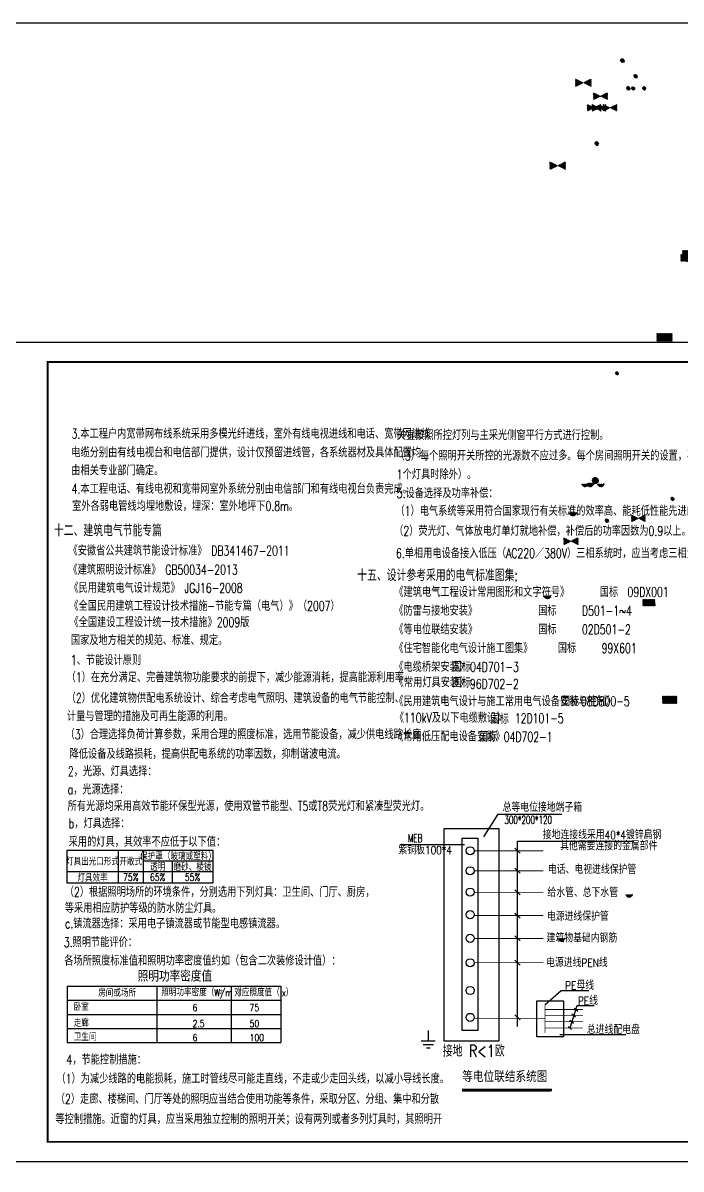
# Model space of a CAD drawing. Extents: x -137808 to 103746506, y -332957 to -111547.
# Drawn here: x -65421 to -31645, y -192263 to -133477 of the extents above; entities that cross this region are included whole.
import ezdxf
from ezdxf.enums import TextEntityAlignment as Align

# ---------------------------------------------------------------- set-up
doc = ezdxf.new("R2010")
doc.units = 0
doc.header["$LTSCALE"] = 25
doc.header["$MEASUREMENT"] = 0
doc.linetypes.add('CONTINOUS', pattern=[0])
doc.linetypes.add('DOTE', pattern=[2.42, 2, -0.2, 0.02, -0.2])
doc.layers.get('0').update_dxf_attribs({"linetype": 'CONTINUOUS'})
for name, color, linetype in [('E-CAPL-MK', 3, 'CONTINUOUS'), ('ELEMENT', 3, 'CONTINUOUS'), ('PUB_TEXT', 3, 'CONTINUOUS'), ('PUB_TITLE', 4, 'CONTINUOUS'), ('TEL_DIM', 3, 'CONTINUOUS'), ('TEL_TEXT', 7, 'CONTINUOUS'), ('TS', 4, 'CONTINUOUS'), ('WIRE', 1, 'CONTINUOUS'), ('WIRE-照明', 1, 'CONTINUOUS'), ('电-弱电平面-设备', 3, 'CONTINUOUS'), ('设备-照明', 3, 'CONTINUOUS'), ('设备-箱柜', 3, 'CONTINUOUS')]:
    doc.layers.add(name, color=color, linetype=linetype)
doc.styles.add('-宋体', font='', dxfattribs={"width": 0.8})
doc.styles.add('-黑体', font='', dxfattribs={"width": 0.8})
doc.styles.add('_TEL_DIM', font='SIMPLEX', dxfattribs={"width": 0.8, "height": 3.5, "bigfont": 'HZTXT'})
doc.styles.add('BZHZ', font='bzxw.shx', dxfattribs={"width": 0.8, "bigfont": 'bzhz.shx'})
doc.styles.add('C3', font='romans.shx', dxfattribs={"width": 0.7, "bigfont": 'hztxt.shx'})
doc.styles.add('HQP', font='SIMPLEX', dxfattribs={"width": 0.8, "bigfont": 'BZHZ'})
doc.styles.add('IDQSTYLE', font='txt.shx', dxfattribs={"width": 0.7, "bigfont": 'hztxt.shx'})
doc.styles.get("Standard").update_dxf_attribs({"font": 'GBENOR', "bigfont": 'GBCBIG'})
doc.styles.add('电气', font='TXT', dxfattribs={"width": 0.8, "bigfont": 'HZTXT'})
doc.styles.get('-宋体').set_extended_font_data('SimSun')
doc.styles.get('-黑体').set_extended_font_data('SimHei')

# ---------------------------------------------------------------- blocks, each defined once
blk = doc.blocks.new('M_U44UVE')
for p, q in [((-0.25, -0.375), (0.25, -0.375)), ((-0.1875, -0.5), (0.1875, -0.5)), ((-0.0625, -0.625), (0.0625, -0.625))]:
    blk.add_line(p, q)
blk.add_lwpolyline([(0, 0), (0, -0.375)])
at = {"width": 0.8, "flags": 9}
blk.add_attdef('S', (0.25, -0.5), '', height=0.2, dxfattribs=at)
blk = doc.blocks.new('bgthtrhret')
at = {"color": 3}
for p, q in [((4289727, -332598), (4288992, -333762)), ((4289727, -332598), (4293011, -332598)), ((4284708, -334168), (4288017, -334168)), ((4290592, -334355), (4290876, -334607)), ((4290737, -343492), (4290737, -333982)), ((4290737, -333982), (4296711, -333982)), ((4290592, -335376), (4290876, -335628)), ((4290592, -336484), (4290876, -336736)), ((4290592, -337675), (4290876, -337927)), ((4290592, -338849), (4290876, -339101)), ((4290592, -340091), (4290876, -340343)), ((4290592, -342896), (4290876, -343148))]:
    blk.add_line(p, q, dxfattribs=at)
at = {"color": 6}
blk.add_lwpolyline([(4287892, -333842), (4288696, -333842), (4288696, -343700), (4287892, -343700)], close=True, dxfattribs=at)
for centre in [(4288309, -334482, 0), (4288309, -335509), (4288309, -336603), (4288309, -337761), (4288309, -338972), (4288309, -340226), (4288309, -341648), (4288309, -343028)]:
    blk.add_circle(centre, 208, dxfattribs=at)
at = {"layer": 'E-CAPL-MK', "color": 3, "linetype": 'Continuous', "const_width": 144}
blk.add_lwpolyline([(4287880, -346759), (4292514, -346757)], dxfattribs=at)
at = {"layer": 'TEL_TEXT', "color": 3}
for p, q in [((4292969, -341662), (4292151, -342392)), ((4294391, -341662), (4292969, -341662)), ((4293781, -342442), (4293422, -343582)), ((4293652, -342559), (4293834, -342711)), ((4294668, -342442), (4293781, -342442)), ((4293430, -343169), (4293612, -343321)), ((4293524, -342846), (4293706, -342999)), ((4293332, -343490), (4293514, -343643)), ((4292917, -343913), (4296289, -343913))]:
    blk.add_line(p, q, dxfattribs=at)
at = {"layer": 'WIRE', "color": 3, "linetype": 'DOTE'}
for points in [[(4286965, -333344), (4289782, -333344), (4289782, -344242), (4286965, -344242)], [(4291736, -342178), (4293102, -342178), (4293102, -344020), (4291736, -344020)]]:
    blk.add_lwpolyline(points, close=True, dxfattribs=at)
at = {"layer": 'WIRE-照明', "const_width": 42}
for points in [[(4288517, -334487), (4292069, -334487)], [(4288517, -335508), (4292069, -335508)], [(4288517, -336616), (4292069, -336616)], [(4288517, -337802), (4292069, -337802)], [(4288516, -338982), (4292069, -338982)], [(4288516, -340223), (4292069, -340223)], [(4292152, -342374), (4292152, -343827)], [(4292152, -342623), (4294095, -342623)], [(4288505, -343097), (4292152, -343097)], [(4292152, -342922), (4294095, -342922)], [(4292152, -343243), (4294095, -343243)], [(4292152, -343568), (4294095, -343568)]]:
    blk.add_lwpolyline(points, dxfattribs=at)
at = {"layer": 'ELEMENT', "color": 5, "linetype": 'ByBlock', "xscale": 1440, "yscale": 1440, "zscale": 1440}
blk.add_blockref('M_U44UVE', (4286159, -343692), dxfattribs=at)
at = {"layer": 'TEL_DIM', "color": 7, "style": '-宋体', "width": 0.8}
blk.add_text('等电位联结系统图', height=500, dxfattribs=at).set_placement((4287904, -346292))
at = {"layer": 'TEL_TEXT', "color": 3}
for s, height, style, width, p in [('总等电位接地端子箱', 420, '_TEL_DIM', 0.8, (4289972, -332475)), ('300*200*120', 420, '_TEL_DIM', 0.64, (4290065, -333105)), ('MEB', 420, '_TEL_DIM', 0.64, (4285117, -334045)), ('接地连接线采用40*4镀锌扁钢', 420, '_TEL_DIM', 0.8, (4292032, -333882)), ('紫铜板100*4', 420, '_TEL_DIM', 0.8, (4284628, -334659)), ('其他需要连接的金属部件', 420, '_TEL_DIM', 0.8, (4292924, -334452)), ('电话、电视进线保护管', 420, '_TEL_DIM', 0.8, (4292298, -335661)), ('给水管、总下水管', 420, '_TEL_DIM', 0.8, (4292271, -336845)), ('电源进线保护管', 420, '_TEL_DIM', 0.8, (4292244, -338069)), ('建筑物基础内钢筋', 420, '_TEL_DIM', 0.8, (4292229, -339177)), ('电源进线PEN线', 420, '_TEL_DIM', 0.8, (4292205, -340441)), ('PE母线', 420, '_TEL_DIM', 0.8, (4293185, -341603)), ('PE线', 420, '_TEL_DIM', 0.8, (4293837, -342391)), ('总进线配电盘', 420, '_TEL_DIM', 0.8, (4294296, -343879)), ('接地 R<1欧 ', 600, 'HQP', 0.8, (4286903, -345044))]:
    blk.add_text(s, height=height, dxfattribs=dict(at, style=style, width=width)).set_placement(p)
blk = doc.blocks.new('*X')
at = {"color": 0, "linetype": 'Continuous'}
for p, q in [((192.59, 446.72), (193.93, 448.06)), ((192.59, 446.72), (193.87, 448.01)), ((192.65, 447.21), (193.44, 448)), ((192.65, 446.36), (194.23, 447.94)), ((192.67, 446.38), (194.27, 447.98)), ((192.69, 447.24), (193.35, 447.91)), ((192.79, 446.07), (194.52, 447.8)), ((192.81, 446.1), (194.55, 447.84)), ((192.98, 445.84), (194.75, 447.61)), ((193.01, 445.87), (194.78, 447.64)), ((193.23, 445.66), (194.93, 447.37)), ((193.27, 445.7), (194.95, 447.39)), ((193.53, 445.54), (195.05, 447.06)), ((193.58, 445.59), (195.06, 447.07)), ((193.92, 445.51), (195.08, 446.67)), ((193.98, 445.57), (195.08, 446.67)), ((194.61, 445.77), (194.82, 445.99)), ((163.77, 434.88), (163.89, 435)), ((163.77, 434.45), (164.18, 434.86)), ((163.77, 434.03), (164.46, 434.72)), ((163.77, 433.6), (164.74, 434.57)), ((163.77, 433.18), (165.02, 434.43)), ((163.77, 432.76), (165.31, 434.29)), ((163.77, 432.33), (165.59, 434.15)), ((163.77, 431.91), (165.87, 434.01)), ((163.77, 431.48), (166.16, 433.87)), ((163.77, 431.06), (166.44, 433.73)), ((163.77, 430.63), (166.72, 433.58)), ((169.55, 432.17), (171.11, 433.73)), ((169.83, 432.03), (171.96, 434.15)), ((170.12, 431.89), (172.8, 434.58)), ((170.4, 431.75), (173.65, 435)), ((170.68, 431.6), (173.77, 434.69)), ((170.96, 431.46), (173.77, 434.27)), ((171.25, 431.32), (173.77, 433.85)), ((163.77, 430.21), (167, 433.44)), ((164.32, 430.33), (167.29, 433.3)), ((165.17, 430.76), (167.57, 433.16)), ((166.02, 431.18), (167.85, 433.02)), ((166.86, 431.61), (168.14, 432.88)), ((167.71, 432.03), (168.42, 432.74)), ((168.56, 432.45), (168.7, 432.59)), ((168.98, 432.45), (169.41, 432.88)), ((169.27, 432.31), (170.26, 433.3)), ((171.53, 431.18), (173.77, 433.42)), ((171.81, 431.04), (173.77, 433)), ((172.1, 430.9), (173.77, 432.57)), ((172.38, 430.76), (173.77, 432.15)), ((172.66, 430.61), (173.77, 431.72)), ((172.94, 430.47), (173.77, 431.3)), ((173.23, 430.33), (173.77, 430.88)), ((173.51, 430.19), (173.77, 430.45)), ((232.27, 320.09), (237.18, 325)), ((232.27, 320.51), (236.75, 325)), ((232.27, 320.94), (236.33, 325)), ((232.27, 321.36), (235.9, 325)), ((232.27, 321.79), (235.48, 325)), ((232.27, 322.21), (235.06, 325)), ((232.27, 322.63), (234.63, 325)), ((232.27, 323.06), (234.21, 325)), ((232.27, 323.48), (233.78, 325)), ((232.27, 323.91), (233.36, 325)), ((232.27, 324.33), (232.93, 325)), ((232.27, 324.76), (232.51, 325)), ((232.6, 320), (237.6, 325)), ((233.02, 320), (238.02, 325)), ((233.45, 320), (238.45, 325)), ((233.87, 320), (238.87, 325)), ((234.3, 320), (239.3, 325)), ((234.72, 320), (239.72, 325)), ((235.15, 320), (240.15, 325)), ((235.57, 320), (240.57, 325)), ((235.99, 320), (240.99, 325)), ((236.42, 320), (241.42, 325)), ((236.84, 320), (241.84, 325)), ((237.27, 320), (242.27, 325)), ((237.69, 320), (242.27, 324.57)), ((238.12, 320), (242.27, 324.15)), ((238.54, 320), (242.27, 323.72)), ((238.96, 320), (242.27, 323.3)), ((239.39, 320), (242.27, 322.88)), ((239.81, 320), (242.27, 322.45)), ((240.24, 320), (242.27, 322.03)), ((240.66, 320), (242.27, 321.6)), ((241.09, 320), (242.27, 321.18)), ((241.51, 320), (242.27, 320.75)), ((241.93, 320), (242.27, 320.33)), ((278.36, 223.2), (280.79, 225.63)), ((278.36, 222.93), (281.06, 225.62)), ((278.39, 223.51), (280.47, 225.6)), ((278.4, 222.68), (281.31, 225.59)), ((278.45, 222.45), (279.79, 223.79)), ((278.47, 223.88), (280.11, 225.52)), ((278.52, 222.24), (279.62, 223.34)), ((278.61, 222.04), (279.61, 223.04)), ((278.69, 224.39), (279.6, 225.29)), ((278.71, 221.86), (279.65, 222.8)), ((278.82, 221.68), (279.73, 222.59)), ((278.94, 221.52), (279.83, 222.42)), ((279.08, 221.38), (279.96, 222.26)), ((279.22, 221.24), (280.11, 222.13)), ((279.38, 221.11), (280.29, 222.02)), ((279.55, 221), (280.49, 221.94)), ((279.61, 223.04), (280.95, 224.38)), ((279.62, 223.34), (280.65, 224.37)), ((279.65, 222.8), (281.19, 224.34)), ((279.73, 222.59), (281.39, 224.26)), ((279.73, 220.9), (280.72, 221.89)), ((279.79, 223.79), (280.2, 224.2)), ((279.83, 222.42), (281.57, 224.16)), ((279.93, 220.81), (281.01, 221.89)), ((279.94, 223.09), (280.9, 224.05)), ((279.96, 222.26), (281.73, 224.03)), ((279.99, 222.85), (281.14, 224)), ((279.99, 223.42), (280.57, 224)), ((280.07, 222.66), (281.33, 223.91)), ((280.11, 222.13), (281.86, 223.88)), ((280.14, 220.74), (281.41, 222.01)), ((280.2, 224.2), (281.54, 225.54)), ((280.2, 222.5), (281.49, 223.79)), ((280.29, 222.02), (281.97, 223.7)), ((280.35, 222.37), (281.62, 223.64)), ((280.36, 220.68), (283.31, 223.63)), ((280.49, 221.94), (282.05, 223.5)), ((280.54, 222.27), (281.71, 223.45)), ((280.61, 220.65), (283.34, 223.38)), ((280.65, 224.37), (281.75, 225.47)), ((280.72, 221.89), (282.1, 223.27)), ((280.77, 222.22), (281.77, 223.22)), ((280.88, 220.63), (283.36, 223.11)), ((280.95, 224.38), (281.95, 225.38)), ((281.01, 221.89), (282.1, 222.98)), ((281.08, 222.24), (281.74, 222.91)), ((281.18, 220.65), (283.33, 222.81)), ((281.19, 224.34), (282.13, 225.28)), ((281.39, 224.26), (282.3, 225.17)), ((281.41, 222.01), (281.98, 222.58)), ((281.54, 220.73), (283.26, 222.45)), ((281.57, 224.16), (282.46, 225.05)), ((281.73, 224.03), (282.61, 224.91)), ((281.86, 223.88), (282.75, 224.77)), ((281.97, 223.7), (282.87, 224.61)), ((281.98, 222.58), (283.25, 223.85)), ((282.01, 220.91), (283.07, 221.98)), ((282.05, 223.5), (282.99, 224.44)), ((282.1, 223.27), (283.09, 224.26)), ((282.1, 222.98), (283.18, 224.06)), ((159.6, 156.77), (159.62, 156.79)), ((159.66, 156.55), (159.91, 156.79)), ((159.75, 156.35), (160.19, 156.79)), ((159.84, 156.17), (160.47, 156.79)), ((159.95, 155.99), (160.75, 156.79)), ((160.08, 155.83), (161.04, 156.79)), ((160.21, 155.68), (161.32, 156.79)), ((160.35, 155.55), (161.6, 156.79)), ((160.51, 155.42), (161.89, 156.79)), ((160.68, 155.3), (162.17, 156.79)), ((160.86, 155.2), (162.45, 156.79)), ((161.05, 155.11), (162.73, 156.79)), ((161.26, 155.03), (163.02, 156.79)), ((161.48, 154.98), (163.3, 156.79)), ((161.72, 154.93), (163.58, 156.79)), ((161.99, 154.92), (163.87, 156.79)), ((162.29, 154.93), (164.49, 157.14)), ((162.63, 155), (164.43, 156.79)), ((163.08, 155.16), (164.27, 156.35)), ((262, 135.85), (263.24, 137.09)), ((262, 135.85), (263.24, 137.09)), ((262, 135.85), (263.24, 137.09)), ((262, 135.85), (263.24, 137.09)), ((262.02, 135.59), (263.5, 137.07)), ((262.02, 135.59), (263.5, 137.07)), ((262.02, 135.59), (263.5, 137.07)), ((262.02, 135.59), (263.5, 137.07)), ((262.05, 136.18), (262.91, 137.04)), ((262.05, 136.18), (262.91, 137.04)), ((262.05, 136.18), (262.91, 137.04)), ((262.05, 136.18), (262.91, 137.04)), ((262.09, 135.37), (263.71, 137)), ((262.09, 135.37), (263.71, 137)), ((262.09, 135.37), (263.71, 137)), ((262.09, 135.37), (263.71, 137)), ((262.18, 135.19), (263.9, 136.91)), ((262.18, 135.19), (263.9, 136.91)), ((262.18, 135.19), (263.9, 136.91)), ((262.18, 135.19), (263.9, 136.91)), ((262.3, 135.02), (264.07, 136.79)), ((262.3, 135.02), (264.07, 136.79)), ((262.3, 135.02), (264.07, 136.79)), ((262.3, 135.02), (264.07, 136.79)), ((262.44, 134.88), (264.21, 136.64)), ((262.44, 134.88), (264.21, 136.64)), ((262.44, 134.88), (264.21, 136.64)), ((262.44, 134.88), (264.21, 136.64)), ((262.61, 134.77), (264.32, 136.48)), ((262.61, 134.77), (264.32, 136.48)), ((262.61, 134.77), (264.32, 136.48)), ((262.61, 134.77), (264.32, 136.48)), ((262.8, 134.67), (264.42, 136.29)), ((262.8, 134.67), (264.42, 136.29)), ((262.8, 134.67), (264.42, 136.29)), ((262.8, 134.67), (264.42, 136.29)), ((263.02, 134.61), (264.48, 136.07)), ((263.02, 134.61), (264.48, 136.07)), ((263.02, 134.61), (264.48, 136.07)), ((263.02, 134.61), (264.48, 136.07)), ((263.28, 134.59), (264.5, 135.8)), ((263.28, 134.59), (264.5, 135.8)), ((263.28, 134.59), (264.5, 135.8)), ((263.28, 134.59), (264.5, 135.8)), ((263.62, 134.65), (264.44, 135.46)), ((263.62, 134.65), (264.44, 135.46)), ((263.62, 134.65), (264.44, 135.46)), ((263.62, 134.65), (264.44, 135.46))]:
    blk.add_line(p, q, dxfattribs=at)
blk = doc.blocks.new('HC000799')
at = {"color": 0, "linetype": 'Continuous', "const_width": 0.2}
for points in [[(-0.88, 0.37), (-3.75, -2.5), (-5, -1.25)], [(0.88, 2.13), (3.75, 5), (5, 3.75)]]:
    blk.add_lwpolyline(points, dxfattribs=at)
blk.add_lwpolyline([(0.88, 0.37, 0.198912), (1.25, 1.25, 0.198912), (0.88, 2.13, 0.198912), (0, 2.5, 0.198912), (-0.88, 2.13, 0.198912), (-1.25, 1.25, 0.198912), (-0.88, 0.37, 0.198912), (0, 0, 0.198912)], format="xyb", close=True, dxfattribs=at)
at = {"color": 0, "linetype": 'Continuous'}
blk.add_blockref('*X', (-263.19, -134.66), dxfattribs=at)
at = {"color": 0, "style": 'IDQSTYLE', "width": 0.7}
blk.add_attdef('PSFHATT', (7, -2.5), '', height=2.5, dxfattribs=at)
blk = doc.blocks.new('HC000057')
at = {"color": 0, "linetype": 'Continuous', "const_width": 0.2}
blk.add_lwpolyline([(1.77, -1.77, 0.198912), (2.5, 0, 0.198912), (1.77, 1.77, 0.198912), (0, 2.5, 0.198912), (-1.77, 1.77, 0.198912), (-2.5, 0, 0.198912), (-1.77, -1.77, 0.198912), (0, -2.5, 0.198912)], format="xyb", close=True, dxfattribs=at)
at = {"color": 0, "linetype": 'Continuous'}
for start, end in [(135, 180), (180, 225), (90, 135), (45, 90), (0, 45), (315, 0), (225, 270), (270, 315)]:
    blk.add_arc((0, 0), 1.25, start, end, dxfattribs=at)
blk.add_blockref('*X', (-280.86, -223.13), dxfattribs=at)
at = {"color": 0, "style": 'IDQSTYLE', "width": 0.7}
blk.add_attdef('PSFHATT', (4.5, -2.5), '', height=2.5, dxfattribs=at)
blk = doc.blocks.new('HC000072')
at = {"color": 0, "linetype": 'Continuous'}
for p, q in [((-2.5, 2.5), (-0.88, 0.88)), ((2.5, 2.5), (0.88, 0.88)), ((-0.88, -0.88), (-2.5, -2.5)), ((0.88, -0.88), (2.5, -2.5))]:
    blk.add_line(p, q, dxfattribs=at)
at = {"color": 0, "linetype": 'Continuous', "const_width": 0.2}
blk.add_lwpolyline([(-3.75, 3.75), (3.75, 3.75), (3.75, -3.75), (-3.75, -3.75)], close=True, dxfattribs=at)
at = {"color": 0, "linetype": 'Continuous'}
for start, end in [(135, 180), (180, 225), (90, 135), (45, 90), (0, 45), (315, 0), (225, 270), (270, 315)]:
    blk.add_arc((0, 0), 1.25, start, end, dxfattribs=at)
blk.add_blockref('*X', (-280.86, -223.13), dxfattribs=at)
at = {"color": 0, "style": 'IDQSTYLE', "width": 0.7}
blk.add_attdef('PSFHATT', (5.75, -3.75), '', height=2.5, dxfattribs=at)
blk = doc.blocks.new('HC000949')
at = {"color": 0, "linetype": 'Continuous', "const_width": 0.2}
blk.add_lwpolyline([(-2.9, 1.45), (3.35, 1.45), (3.35, -1.67), (-2.9, -1.67)], close=True, dxfattribs=at)
for points in [[(-2.9, 1.45), (0.22, -0.11), (-2.9, -1.67)], [(0.22, -0.11), (3.35, 1.45)], [(3.35, -1.67), (0.22, -0.11)]]:
    blk.add_lwpolyline(points, dxfattribs=at)
at = {"color": 0, "linetype": 'Continuous', "xscale": 0.625, "yscale": 0.625, "zscale": 0.625}
blk.add_blockref('*X', (-105.26, -270.46), dxfattribs=at)
blk.add_blockref('*X', (-105.26, -270.46), dxfattribs=at)
at = {"color": 0, "style": 'IDQSTYLE', "width": 0.7}
blk.add_attdef('PSFHATT', (5.35, -1.67), '', height=2.5, dxfattribs=at)
blk = doc.blocks.new('HC000429')
at = {"color": 0, "linetype": 'Continuous', "const_width": 0.3}
blk.add_lwpolyline([(5, 2.5), (-5, 2.5), (-5, -2.5), (5, -2.5)], close=True, dxfattribs=at)
at = {"color": 0, "linetype": 'Continuous'}
blk.add_blockref('*X', (-237.27, -322.5), dxfattribs=at)
at = {"color": 0, "style": 'IDQSTYLE', "width": 0.7}
blk.add_attdef('PSFHATT', (7, -2.5), '', height=2.5, dxfattribs=at)
blk = doc.blocks.new('HC000111')
at = {"color": 0, "linetype": 'Continuous', "const_width": 0.2}
blk.add_lwpolyline([(0.88, 0.37, 0.198912), (1.25, 1.25, 0.198912), (0.88, 2.13, 0.198912), (0, 2.5, 0.198912), (-0.88, 2.13, 0.198912), (-1.25, 1.25, 0.198912), (-0.88, 0.37, 0.198912), (0, 0, 0.198912)], format="xyb", close=True, dxfattribs=at)
for points in [[(0.88, 2.13), (3.75, 5), (5, 3.75)], [(2.22, 3.39), (3.51, 2.13)], [(2.9, 4.28), (4.19, 3.02)]]:
    blk.add_lwpolyline(points, dxfattribs=at)
at = {"color": 0, "linetype": 'Continuous'}
blk.add_blockref('*X', (-263.25, -134.59), dxfattribs=at)
at = {"color": 0, "style": 'IDQSTYLE', "width": 0.7}
blk.add_attdef('PSFHATT', (7, 0), '', height=2.5, dxfattribs=at)
blk = doc.blocks.new('HC000107')
at = {"color": 0, "linetype": 'Continuous', "const_width": 0.2}
blk.add_lwpolyline([(0.88, 0.37, 0.198912), (1.25, 1.25, 0.198912), (0.88, 2.13, 0.198912), (0, 2.5, 0.198912), (-0.88, 2.13, 0.198912), (-1.25, 1.25, 0.198912), (-0.88, 0.37, 0.198912), (0, 0, 0.198912)], format="xyb", close=True, dxfattribs=at)
for points in [[(0.88, 2.13), (3.75, 5), (5, 3.75)], [(2.9, 4.28), (4.19, 3.02)]]:
    blk.add_lwpolyline(points, dxfattribs=at)
at = {"color": 0, "linetype": 'Continuous'}
blk.add_blockref('*X', (-263.25, -134.59), dxfattribs=at)
at = {"color": 0, "style": 'IDQSTYLE', "width": 0.7}
blk.add_attdef('PSFHATT', (7, 0), '', height=2.5, dxfattribs=at)
blk = doc.blocks.new('gdh')
at = {"color": 3, "const_width": 20}
blk.add_lwpolyline([(-4332, 262723), (-4213, 262602)], dxfattribs=at)
at = {"layer": '设备-照明', "xscale": 100, "yscale": 100, "zscale": 100}
blk.add_blockref('HC000111', (-4473, 262457), dxfattribs=at)
blk = doc.blocks.new('HC000097')
at = {"color": 0, "linetype": 'Continuous', "const_width": 0.2}
blk.add_lwpolyline([(0.88, 0.37, 0.198912), (1.25, 1.25, 0.198912), (0.88, 2.13, 0.198912), (0, 2.5, 0.198912), (-0.88, 2.13, 0.198912), (-1.25, 1.25, 0.198912), (-0.88, 0.37, 0.198912), (0, 0, 0.198912)], format="xyb", close=True, dxfattribs=at)
blk.add_lwpolyline([(0.88, 2.13), (3.75, 5), (5, 3.75)], dxfattribs=at)
at = {"color": 0, "linetype": 'Continuous'}
blk.add_blockref('*X', (-263.25, -134.59), dxfattribs=at)
at = {"color": 0, "style": 'IDQSTYLE', "width": 0.7}
blk.add_attdef('PSFHATT', (7, 0), '', height=2.5, dxfattribs=at)

msp = doc.modelspace()

# ---------------------------------------------------------------- linework, layer by layer
for p, q in [((-58545, -182887), (-58545, -185767)), ((-54742, -182887), (-54742, -185767)), ((-52177, -182887), (-52177, -185767))]:
    msp.add_line(p, q)
at = {"color": 1}
msp.add_lwpolyline([(-137808, -133477), (264280, -133477), (264280, -332957), (-137808, -332957)], close=True, dxfattribs=at)
at = {"layer": 'PUB_TEXT', "color": 0}
for p, q in [((-63157, -182887), (-63157, -185767)), ((-63157, -182887), (-52177, -182887)), ((-63157, -183607), (-52177, -183607)), ((-63157, -184327), (-52177, -184327)), ((-63157, -185047), (-52177, -185047)), ((-63157, -185767), (-52177, -185767))]:
    msp.add_line(p, q, dxfattribs=at)
at = {"layer": 'PUB_TITLE'}
msp.add_lwpolyline([(-66646, -191866), (-7246, -191866), (-7246, -149866), (-66646, -149866)], close=True, dxfattribs=at)
msp.add_lwpolyline([(-66646, -191866), (-7246, -191866), (-7246, -149866), (-66646, -149866)], close=True, dxfattribs=at)
at = {"layer": 'PUB_TITLE', "const_width": 100}
msp.add_lwpolyline([(-64146, -190866), (-8246, -190866), (-8246, -150866), (-64146, -150866)], close=True, dxfattribs=at)
msp.add_lwpolyline([(-64146, -190866), (-8246, -190866), (-8246, -150866), (-64146, -150866)], close=True, dxfattribs=at)
at = {"layer": 'TS', "color": 0, "linetype": 'CONTINOUS'}
for p, q in [((-63173, -175908), (-63173, -177574)), ((-63173, -175908), (-55672, -175908)), ((-60529, -175908), (-60529, -177574)), ((-59246, -175908), (-59246, -177574)), ((-55672, -175908), (-55672, -177574)), ((-59246, -176458), (-55672, -176458)), ((-57764, -176493), (-57764, -177574)), ((-63173, -177008), (-55672, -177008)), ((-63173, -177574), (-55672, -177574))]:
    msp.add_line(p, q, dxfattribs=at)

# ---------------------------------------------------------------- block references
at = {"xscale": 0.72, "yscale": 0.72, "zscale": 0.72}
msp.add_blockref('gdh', (-25758, -347655), dxfattribs=at)
msp.add_blockref('bgthtrhret', (-4330777, 158545))
at = {"layer": '电-弱电平面-设备', "xscale": 100.8, "yscale": 100.8, "zscale": 100.8, "rotation": 180}
msp.add_blockref('HC000949', (-28962, -170153), dxfattribs=at)
at = {"layer": '设备-照明'}
for name, p, xscale, yscale, zscale in [('HC000799', (-29103, -160380), 80, 80, 80), ('HC000097', (-29491, -158682), 70, 70, 70), ('HC000107', (-29238, -158691), 70, 70, 70), ('HC000111', (-28679, -158686), 70, 70, 70), ('HC000057', (-29010, -157551), 80, 80, 80), ('HC000072', (-29013, -175541), 73.92, 73.92, 73.92)]:
    msp.add_blockref(name, p, dxfattribs=dict(at, xscale=xscale, yscale=yscale, zscale=zscale))
at = {"layer": '设备-箱柜', "xscale": 70, "yscale": 70, "zscale": 70}
msp.add_blockref('HC000429', (-29044, -166590), dxfattribs=at)

# ---------------------------------------------------------------- texts
at = {"width": 0.8}
for s, height, style, p in [('房间或场所', 360, '电气', (-61556, -183416)), ('照明功率密度（W/m ）', 360, '电气', (-58323, -183391)), ('2', 215, 'BZHZ', (-55330, -183283)), ('对应照度值（lx）', 360, '电气', (-54575, -183391)), ('卧室', 360, '电气', (-62815, -184136)), ('6', 360, '电气', (-56715, -184159)), ('75', 360, '电气', (-53790, -184159)), ('走廊', 360, '电气', (-62815, -184959)), ('2.5', 360, '电气', (-56715, -184982)), ('50', 360, '电气', (-53790, -184982)), ('卫生间', 360, '电气', (-62815, -185679)), ('6', 360, '电气', (-56715, -185702)), ('100', 360, '电气', (-53790, -185702))]:
    msp.add_text(s, height=height, dxfattribs=dict(at, style=style)).set_placement(p)
at = {"layer": 'PUB_TEXT', "style": '电气', "width": 0.8}
for s, p in [('灯具出光口形式', (-61851, -176458)), ('开敞式', (-59887, -176458)), ('保护罩（玻璃或塑料）', (-57459, -176183)), ('透明', (-58505, -176733)), ('磨砂、棱镜', (-56718, -176733)), ('灯具效率', (-61851, -177291)), ('75%', (-59887, -177291)), ('65%', (-58505, -177291)), ('55%', (-56718, -177291))]:
    msp.add_text(s, height=360, dxfattribs=at).set_placement(p, align=Align.MIDDLE)
at = {"layer": 'TS', "linetype": 'CONTINOUS'}
for s, style, width, p in [('3.本工程户内宽带网布线系统采用多模光纤进线，室外有线电视进线和电话、宽带网进线', 'C3', 0.7, (-62925, -154796)), ('关宜按照所控灯列与主采光侧窗平行方式进行控制。', 'C3', 0.7, (-46237, -154868)), ('电缆分别由有线电视台和电信部门提供，设计仅预留进线管，各系统器材及具体配置均', 'C3', 0.7, (-62940, -155756)), ('（3）每个照明开关所控的光源数不应过多。每个房间照明开关的设置，不宜少于2个（只设置', 'C3', 0.7, (-46291, -155921)), ('由相关专业部门确定。', 'C3', 0.7, (-62940, -156678)), ('1个灯具时除外）。', 'C3', 0.7, (-46236, -156882)), ('4.本工程电话、有线电视和宽带网室外系统分别由电信部门和有线电视台负责完成。', 'C3', 0.7, (-62918, -157621)), ('5.设备选择及功率补偿：', 'C3', 0.7, (-46236, -157845)), ('室外各弱电管线均埋地敷设，埋深：室外地坪下0.8m。  ', 'C3', 0.7, (-62894, -158502)), ('（1）电气系统等采用符合国家现行有关标准的效率高、能耗低性能先进的电器产品。', 'C3', 0.7, (-46303, -158757)), ('（2）荧光灯、气体放电灯单灯就地补偿，补偿后的功率因数为0.9以上。', 'C3', 0.7, (-46372, -159782)), ('《安徽省公共建筑节能设计标准》 DB341467-2011', 'C3', 0.7, (-63084, -160794)), ('6.单相用电设备接入低压（AC220／380V）三相系统时，应当考虑三相负荷的平衡。', 'C3', 0.7, (-46276, -160927)), ('《建筑照明设计标准》 GB50034-2013', 'C3', 0.7, (-63084, -161772)), ('《民用建筑电气设计规范》 JGJ16-2008', 'C3', 0.7, (-63040, -162704)), ('《建筑电气工程设计常用图形和文字符号》      国标  09DX001', 'C3', 0.7, (-46364, -162915)), ('《全国民用建筑工程设计技术措施-节能专篇（电气）》（2007）', 'C3', 0.7, (-63040, -163627)), ('《防雷与接地安装》            国标     D501-1~4', 'C3', 0.7, (-46364, -163875)), ('《全国建设工程设计统一技术措施》2009版', 'C3', 0.7, (-63032, -164464)), ('《等电位联结安装》            国标     02D501-2', 'C3', 0.7, (-46364, -164835)), ('国家及地方相关的规范、标准、规定。', 'C3', 0.7, (-62963, -165385)), ('《住宅智能化电气设计施工图集》     国标     99X601', 'C3', 0.7, (-46364, -165795)), ('1、节能设计原则', 'C3', 0.7, (-62964, -166409)), ('《电缆桥架安装》', 'C3', 0.7, (-46364, -166755)), ('国标', 'C3', 0.7, (-43376, -166755)), ('04D701-3', 'C3', 0.7, (-42476, -166755)), ('（1）在充分满足、完善建筑物功能要求的前提下，减少能源消耗，提高能源利用率。', 'C3', 0.7, (-63179, -167292)), ('《常用灯具安装》', 'C3', 0.7, (-46342, -167549)), ('国标', 'C3', 0.7, (-43369, -167571)), ('96D702-2', 'C3', 0.7, (-42482, -167627)), ('（2）优化建筑物供配电系统设计、综合考虑电气照明、建筑设备的电气节能控制、', 'C3', 0.7, (-63177, -168353)), ('《民用建筑电气设计与施工常用电气设备安装与控制》', 'C3', 0.7, (-46364, -168520)), ('国标', 'C3', 0.7, (-37817, -168520)), ('08D800-5', 'C3', 0.7, (-36789, -168520)), ('计量与管理的措施及可再生能源的利用。', 'C3', 0.7, (-63165, -169282)), ('《110kV及以下电缆敷设》', 'C3', 0.7, (-46335, -169366)), ('国标', 'C3', 0.7, (-41428, -169429)), ('12D101-5', 'C3', 0.7, (-40178, -169392)), ('（3）合理选择负荷计算参数，采用合理的照度标准，选用节能设备，减少供电线路长度，', 'C3', 0.7, (-63236, -170213)), ('《常用低压配电设备安装》', 'C3', 0.7, (-46371, -170320)), ('国标', 'C3', 0.7, (-42027, -170345)), ('04D702-1', 'C3', 0.7, (-40747, -170345)), ('降低设备及线路损耗，提高供配电系统的功率因数，抑制谐波电流。', 'C3', 0.7, (-63025, -171218)), ('2，光源、灯具选择：', 'C3', 0.7, (-63115, -172111)), ('a，光源选择：', 'C3', 0.7, (-63126, -173041)), ('所有光源均采用高效节能环保型光源，使用双管节能型、T5或T8荧光灯和紧凑型荧光灯。', 'C3', 0.7, (-63126, -173892)), ('b，灯具选择：', 'C3', 0.7, (-63074, -174779)), ('采用的灯具，其效率不应低于以下值：', 'C3', 0.7, (-63074, -175727)), ('（2）根据照明场所的环境条件，分别选用下列灯具：卫生间、门厅、厨房，', 'C3', 0.7, (-63273, -178300)), ('等采用相应防护等级的防水防尘灯具。', 'C3', 0.7, (-63273, -179121)), ('c.镇流器选择：采用电子镇流器或节能型电感镇流器。', 'C3', 0.7, (-63259, -179918)), ('3.照明节能评价：', 'C3', 0.7, (-63323, -180878)), ('各场所照度标准值和照明功率密度值约如（包含二次装修设计值）：', 'C3', 0.7, (-63298, -181822)), ('照明功率密度值', '-黑体', 0.8, (-59532, -182595)), ('4，节能控制措施：', 'C3', 0.7, (-63187, -186899)), ('（1）为减少线路的电能损耗，施工时管线尽可能走直线，不走或少走回头线，以减小导线长度。', 'C3', 0.7, (-63700, -187873)), ('（2）走廊、楼梯间、门厅等处的照明应当结合使用功能等条件，采取分区、分组、集中和分散', 'C3', 0.7, (-63735, -188917)), ('等控制措施。近窗的灯具，应当采用独立控制的照明开关；设有两列或者多列灯具时，其照明开', 'C3', 0.7, (-63755, -189949))]:
    msp.add_text(s, height=500, dxfattribs=dict(at, style=style, width=width)).set_placement(p)
at = {"layer": 'TS', "color": 3, "linetype": 'CONTINOUS', "style": 'C3', "width": 0.7}
for s, p in [('十二、建筑电气节能专篇', (-63828, -159810)), ('十五、设计参考采用的电气标准图集:', (-48263, -162106))]:
    msp.add_text(s, height=600, dxfattribs=at).set_placement(p)

doc.saveas('drawing.dxf')
